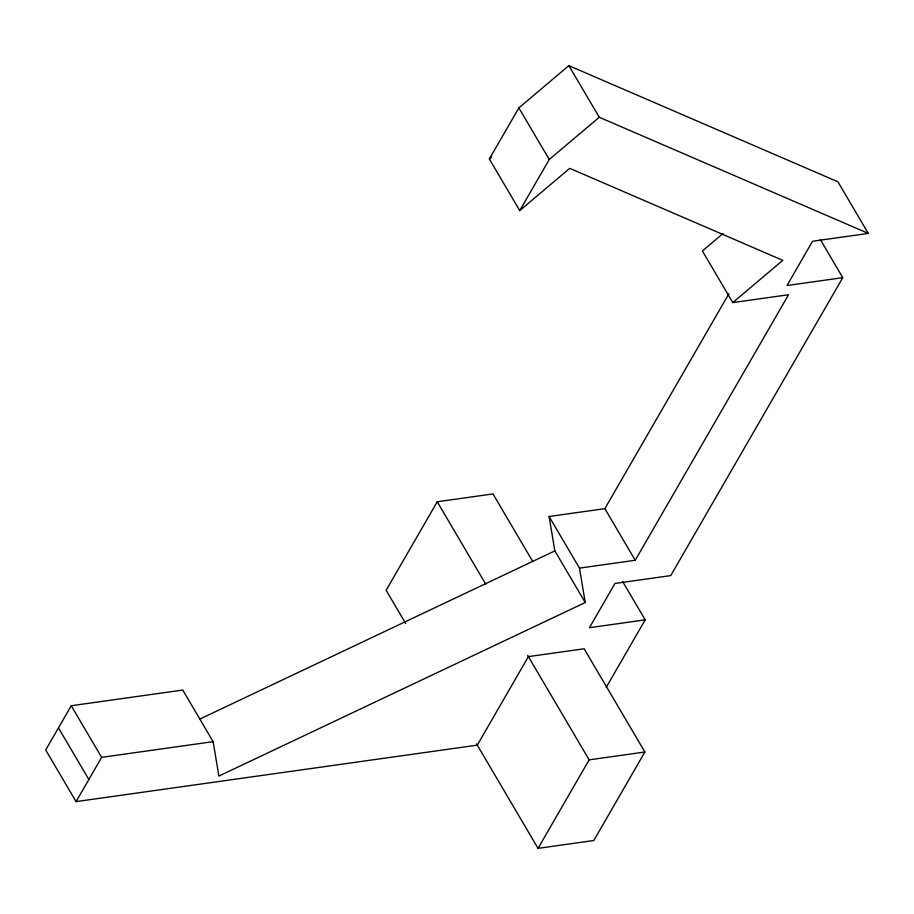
<?xml version="1.0" encoding="UTF-8"?>
<svg xmlns="http://www.w3.org/2000/svg" width="914" height="914" viewBox="0 0 914 914"><rect width="100%" height="100%" fill="white"/><g stroke="black" fill="none" stroke-linecap="round" stroke-linejoin="round"><path stroke-width="1.37" d="M728.915 293.76L604.851 508.652L549.097 516.501L579.487 568.12L585.234 602.52L218.892 776.066L213.133 741.654L182.754 690.047L71.246 705.745L45.7 749.994L76.079 801.612L477.279 745.139L528.383 656.629L584.137 648.78L644.896 752.005L593.803 840.514L538.049 848.363L476.56 743.905M76.079 801.612L101.637 757.352L213.133 741.654M723.054 233.516L702.398 250.973L732.788 302.591L782.795 260.341L569.742 168.347L519.746 210.597L489.356 158.99L518.866 107.886L568.862 65.637L837.921 181.806L868.3 233.413L812.546 241.262L787 285.522L842.754 277.673L820.326 239.571M519.746 210.597L549.245 159.504L599.253 117.255L868.3 233.413M532.771 561.527L492.977 493.926L437.235 501.775L386.131 590.284L405.667 623.474M579.487 568.12L635.23 560.271L788.542 294.742L732.788 302.591M606.153 687.465L645.193 619.852L622.765 581.761M842.754 277.673L670.739 575.603L614.985 583.44L589.439 627.701L645.193 619.852M538.049 848.363L589.153 759.854L644.896 752.005M489.356 158.99L491.538 157.151M200.109 718.941L554.844 550.902L549.097 516.501M568.862 65.637L599.253 117.255M518.866 107.886L549.245 159.504M604.851 508.652L635.23 560.271M554.844 550.902L585.234 602.52M437.235 501.775L485.7 584.115M527.664 655.395L589.153 759.854M71.246 705.745L101.637 757.352M58.473 727.864L88.864 779.482"/></g></svg>
